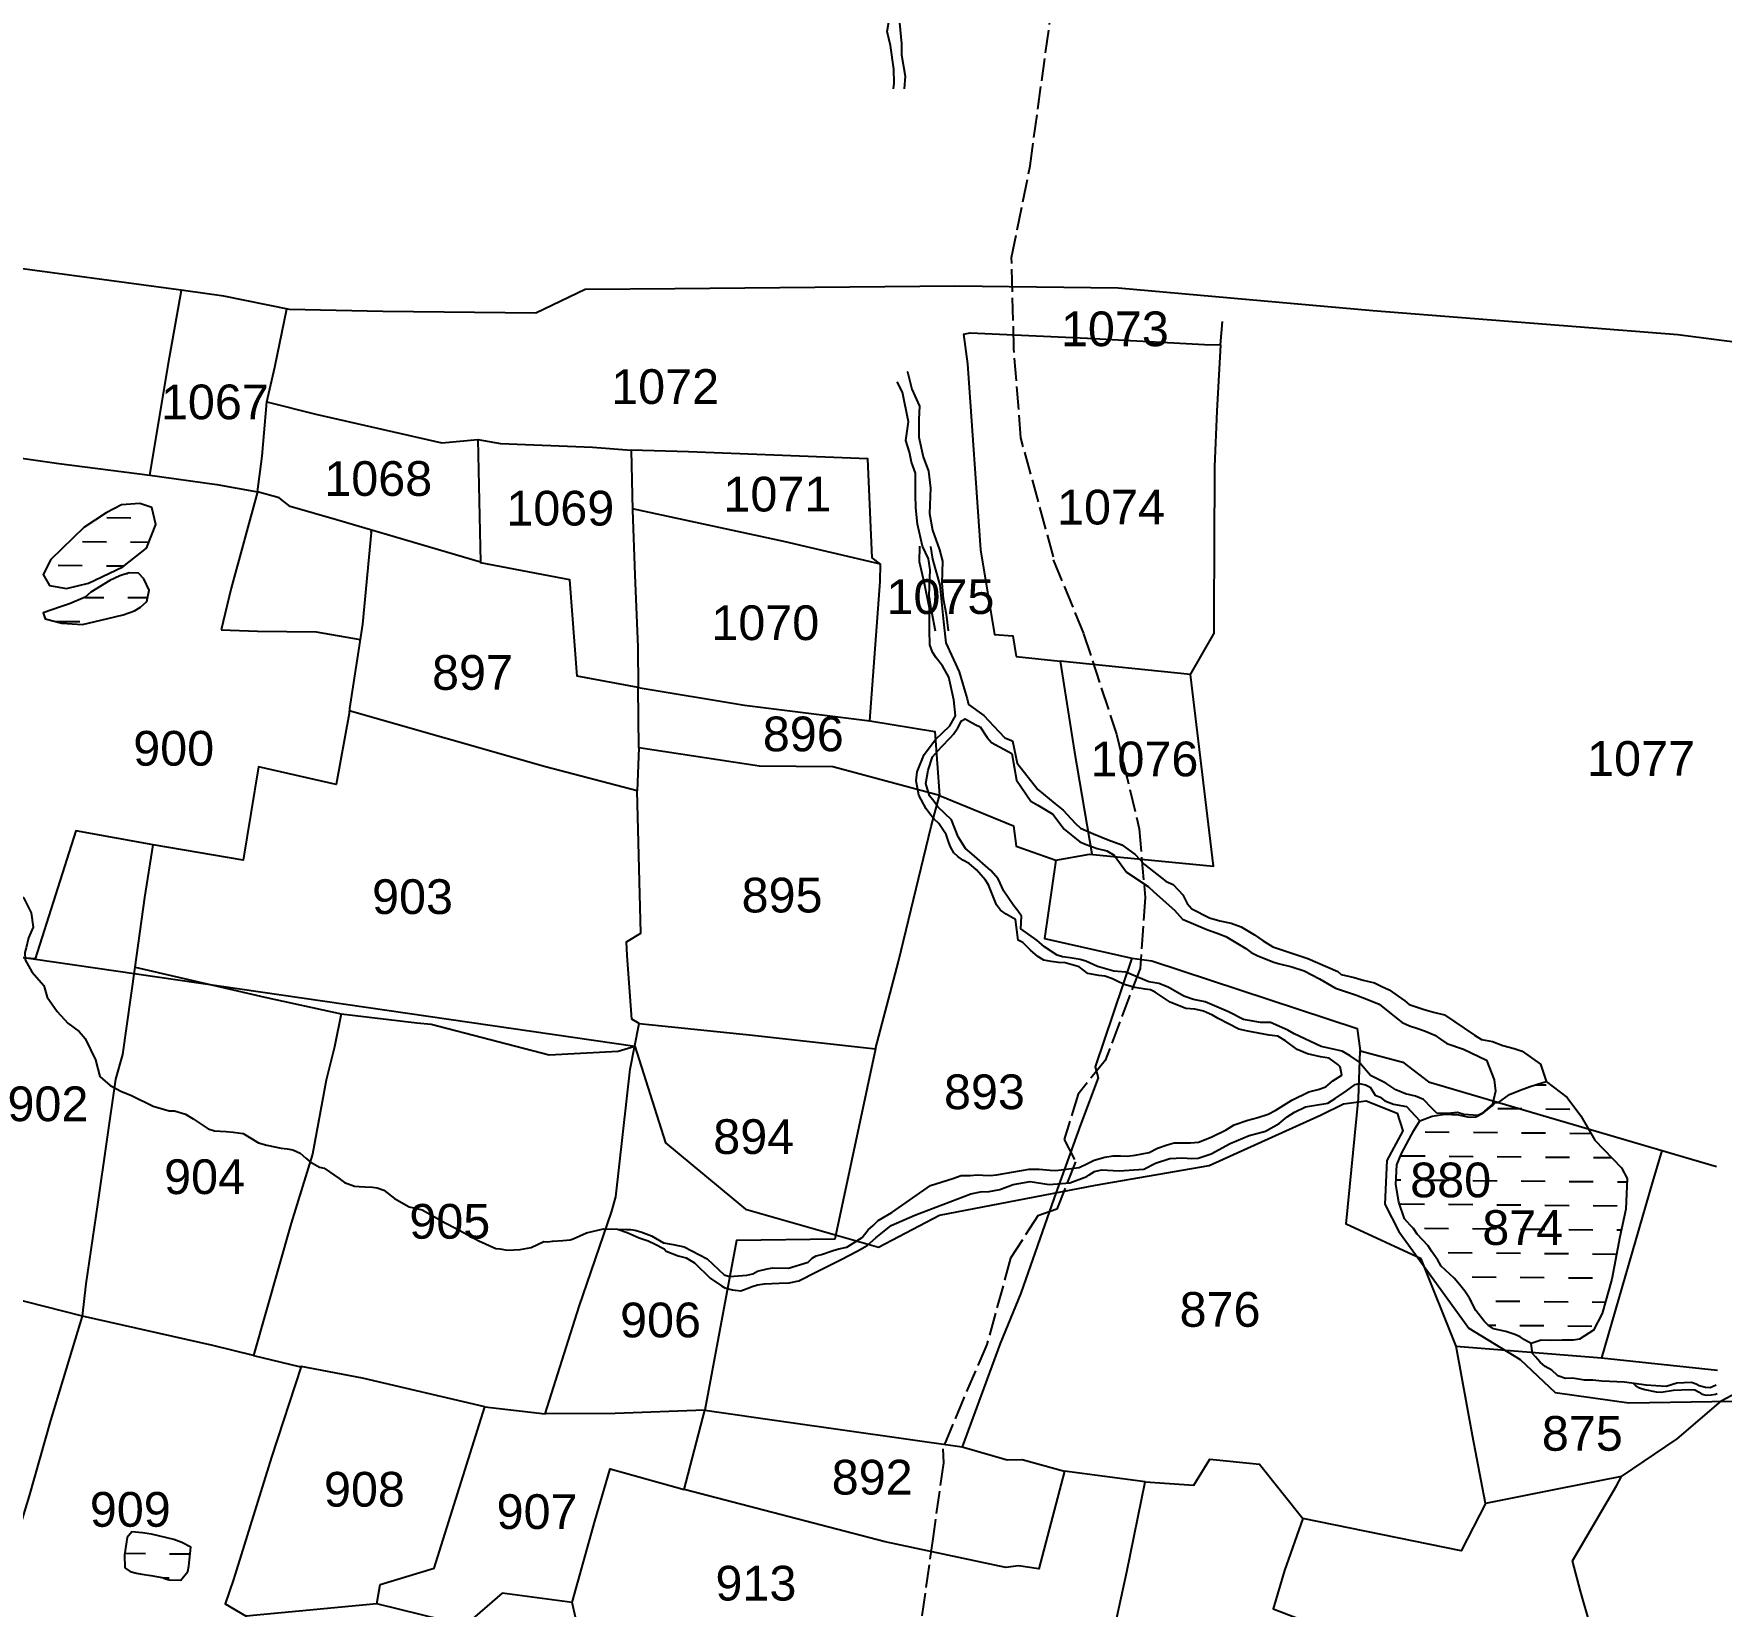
# Model space of a CAD drawing. Header units: inches. Extents: x 345243 to 353865, y 1570500 to 1582700.
# Drawn here: x 349357 to 350245, y 1574616 to 1575443 of the extents above; entities that cross this region are included whole.
import ezdxf

# ---------------------------------------------------------------- set-up
doc = ezdxf.new("R2010")
doc.units = ezdxf.units.IN
doc.header["$MEASUREMENT"] = 0
doc.linetypes.add('ACAD_ISO02W100', pattern=[15, 12, -3])
for name, color, linetype in [('CARTTRACK', 30, 'ACAD_ISO02W100'), ('PLATS', 6, 'Continuous'), ('PLOTNO', 7, 'Continuous'), ('STREAM', 4, 'Continuous'), ('Tank', 17, 'Continuous'), ('VILLAGE BOUNDRY', 7, 'Continuous')]:
    doc.layers.add(name, color=color, linetype=linetype)
doc.styles.get("Standard").update_dxf_attribs({"font": 'arial.ttf'})
pattern_1 = [(359.4707, (346273.657, 1570492.168), (12.784883, 12.550823), [12.668394, -12.668394])]

msp = doc.modelspace()

# ---------------------------------------------------------------- hatches: boundary and pattern name
at = {"layer": 'Tank', "extrusion": (-5.60022e-05, 4.64757e-06, 1)}
h = msp.add_hatch(dxfattribs=at)
h.set_pattern_fill('DASH', color=256, scale=101.347152, angle=-0.5293, style=0)
h.set_pattern_definition(pattern_1)
h.paths.add_polyline_path([(349383.59, 1575183.63), (349366.14, 1575166.77), (349362.14, 1575158.96), (349365.49, 1575153.17), (349374.38, 1575151.52), (349385.94, 1575154.29), (349404.1, 1575163.02), (349416.5, 1575172.85), (349421.34, 1575185.17), (349419.33, 1575194.09), (349413.06, 1575196.24), (349403.36, 1575195.55), (349395.2, 1575191.43)])
h = msp.add_hatch(dxfattribs=at)
h.set_pattern_fill('DASH', color=256, scale=101.303923, angle=0.01644, style=0)
h.set_pattern_definition([(0.01644, (346557.299, 1575943.761), (12.659357, 12.666623), [12.66299, -12.66299])])
h.paths.add_polyline_path([(349371.17, 1575141.86), (349362.13, 1575138.83), (349363.11, 1575135.68), (349371.97, 1575133.23), (349382.9, 1575132.6), (349396.11, 1575135.69), (349404.28, 1575137.75), (349410.27, 1575139.72), (349413.3, 1575141.72), (349416.62, 1575144.69), (349417.82, 1575150.75), (349415.01, 1575156.63), (349412.21, 1575159.55), (349407.46, 1575159.77), (349402.55, 1575158.23), (349397.23, 1575155.77), (349387.25, 1575149.54), (349384.22, 1575146.92), (349375.98, 1575143.43)])
h = msp.add_hatch(dxfattribs=at)
h.set_pattern_fill('DASH', color=256, scale=101.347152, angle=-0.5293, style=0)
h.set_pattern_definition(pattern_1)
h.paths.add_polyline_path([(350145.13, 1574754.34), (350141.72, 1574756.31), (350139.45, 1574757.95), (350136.56, 1574759.05), (350131.75, 1574760.66), (350125.35, 1574762.11), (350122.47, 1574763.99), (350120.42, 1574766.04), (350116.04, 1574771.71), (350112.74, 1574778.22), (350110.24, 1574781.84), (350107.46, 1574785.47), (350104.59, 1574788.76), (350097.8, 1574795.1), (350096.09, 1574798.22), (350092.74, 1574802.93), (350090.98, 1574805.84), (350085.23, 1574811.93), (350083.19, 1574814.8), (350081.47, 1574816.68), (350078.52, 1574819.9), (350075.47, 1574828.73), (350073.86, 1574838.01), (350074.46, 1574848.34), (350077, 1574854.4), (350083.49, 1574866.49), (350086.54, 1574871.49), (350093.14, 1574874), (350099.69, 1574875.04), (350101.47, 1574875.03), (350103.4, 1574874.85), (350106.11, 1574874.8), (350111.73, 1574873.69), (350113.48, 1574873.49), (350115.97, 1574873.69), (350117.17, 1574874.07), (350120.31, 1574875.83), (350124.6, 1574879.49), (350126, 1574881.21), (350128, 1574881.17), (350133.83, 1574885.42), (350139.3, 1574887.68), (350144.6, 1574889.53), (350147.99, 1574890.57), (350153.04, 1574892.22), (350164.1, 1574883.74), (350171.35, 1574874.11), (350178.6, 1574861.37), (350192.74, 1574846.82), (350195.65, 1574841.24), (350194.98, 1574825.11), (350191.9, 1574810.52), (350187.58, 1574788.2), (350182.45, 1574770.09), (350177.92, 1574761.32), (350170.65, 1574756.63), (350167.37, 1574756.08), (350161.47, 1574756.06), (350155.27, 1574755.98), (350150.4, 1574756.09)])
h = msp.add_hatch(dxfattribs=at)
h.set_pattern_fill('DASH', color=256, scale=101.347152, angle=-0.5293, style=0)
h.set_pattern_definition(pattern_1)
h.paths.add_polyline_path([(349405.17, 1574636.34), (349407.96, 1574634.49), (349411.17, 1574633.48), (349413.98, 1574633.03), (349418.76, 1574632.31), (349424.78, 1574631.27), (349426.55, 1574630.58), (349428.41, 1574630.09), (349434.55, 1574629.88), (349438.25, 1574634.49), (349438.74, 1574637.29), (349439.82, 1574647.31), (349435.16, 1574649.75), (349430.81, 1574651.29), (349419.06, 1574654.07), (349414.39, 1574654.74), (349408.77, 1574655.26), (349406.25, 1574652.32), (349404.86, 1574643.13)])

# ---------------------------------------------------------------- linework, layer by layer
at = {"layer": 'CARTTRACK', "extrusion": (-5.60022e-05, 4.64757e-06, 1), "elevation": -12.1}
for points in [[(349893.73, 1575168.28), (349893.73, 1575168.28), (349876.64, 1575230.83), (349872.97, 1575277.54), (349871.73, 1575325.61), (349881.48, 1575373.95), (349893.67, 1575462.72), (349912.36, 1575575.91), (349929.02, 1575689.89), (349942.01, 1575755.29), (349959.08, 1575859.54), (349973.31, 1575967.1), (349979.81, 1575985.38), (350056.24, 1576032.17), (350072.49, 1576047.61), (350072.1, 1576076.96), (350090.38, 1576115.15), (350101.76, 1576123.68), (350116.7, 1576126.78), (350137.3, 1576132.39), (350151.7, 1576158.57), (350150.75, 1576195.9), (350166.14, 1576232.29), (350188.34, 1576272.32), (350217.76, 1576317.79), (350229.55, 1576341.98), (350246.36, 1576367.05), (350266.59, 1576391.92), (350296.59, 1576421.91), (350309.61, 1576447.02), (350322.01, 1576479.41), (350349.66, 1576510.17), (350378.66, 1576521.18), (350383.85, 1576547.56), (350380.73, 1576564.12), (350392.81, 1576597.6), (350425.04, 1576615.22), (350431.63, 1576647.56), (350431.87, 1576671.22), (350421.54, 1576681.78), (350419.69, 1576692.48), (350426.75, 1576703.07), (350439.3, 1576711.37), (350442.3, 1576721.79), (350440.7, 1576733.44), (350430.97, 1576746.24), (350429.55, 1576759.13), (350432.91, 1576767.43), (350457.29, 1576784.56), (350464.39, 1576799.79), (350469.16, 1576807.38), (350478.36, 1576838.2), (350481.01, 1576845.44), (350500.8, 1576884.33), (350509.14, 1576903.67), (350524.68, 1576940.75), (350526.83, 1576944.59), (350532.88, 1576963.54)], [(349893.7, 1575166.71), (349909.64, 1575127.77), (349926.86, 1575075), (349938.91, 1575025.14), (349941.98, 1574988.92), (349939.33, 1574951.7), (349920.95, 1574903.24), (349906.8, 1574885.61), (349899.41, 1574861.78), (349905.43, 1574849.98), (349895.61, 1574825.04), (349885.48, 1574821.6), (349871.25, 1574799.21), (349858.71, 1574753.85), (349846.63, 1574725.78), (349835.48, 1574699.02), (349835.84, 1574691.62), (349830.39, 1574652.78), (349819.37, 1574574.94), (349811.06, 1574541.8), (349798.31, 1574505.41), (349788.28, 1574504.79), (349785.31, 1574493.6), (349778.08, 1574461.22), (349770.85, 1574455.08), (349743.44, 1574462.87), (349679.57, 1574476.85), (349647.2, 1574486.73)]]:
    msp.add_lwpolyline(points, dxfattribs=at)
at = {"layer": 'PLATS', "color": 0, "extrusion": (-5.60022e-05, 4.64757e-06, 1)}
for points, elevation in [([(350023.78, 1575983.58), (350063.13, 1575978.52), (350150.96, 1575969.69), (350257.61, 1575957.23), (350263.15, 1575957.37), (350279.77, 1575964.29), (350341.74, 1575956.92), (350348.8, 1575957.5), (350393.07, 1575952.38), (350512.03, 1575925.02), (350616.42, 1575896.84), (350701.94, 1575855.47), (350759.17, 1575829.32), (350871.23, 1575784.43), (350895.38, 1575774.5), (350914.91, 1575761.03), (350927.29, 1575754.39), (350977.25, 1575717.9), (351019.19, 1575689.24), (351023.94, 1575674.39), (351021.28, 1575662.94), (351043.57, 1575598.64), (351065.88, 1575526.25), (351077.51, 1575486.45), (351093.22, 1575431.6), (351116.67, 1575348.31), (351123.57, 1575321.03), (351146.58, 1575217.35), (351128.75, 1575165.07), (351049.35, 1575175.1), (350931.28, 1575188.27), (350920.53, 1575200.47), (350903.61, 1575202.07), (350878.16, 1575200.71), (350732.9, 1575220.69), (350606.89, 1575238.06), (350384.83, 1575272.73), (350273.72, 1575285.04), (350252.09, 1575281.21), (350222.35, 1575285.03), (350061.76, 1575297.59), (349986.94, 1575304.25), (349927.86, 1575309.56), (349841.82, 1575310.51), (349694.45, 1575309.14), (349647.36, 1575308.8), (349621.43, 1575296.42), (349540.87, 1575297.34), (349491.74, 1575298.32), (349491.74, 1575298.32), (349457.23, 1575305.4), (349435.93, 1575308.4), (349336.77, 1575321.7), (349235.53, 1575314.19), (349217.02, 1575312.78), (349210.14, 1575256.66), (349210.25, 1575246.76), (349220.4, 1575194.8), (349227.64, 1575161.32), (349230.91, 1575148.22)], -6.51), ([(349206.12, 1575243.19), (349221.95, 1575240.88), (349282.21, 1575230.9), (349325.78, 1575223.58), (349370.42, 1575217.25), (349418.17, 1575211.12), (349428.55, 1575272.99), (349434.84, 1575308.55)], -12.1), ([(349474.93, 1575202.46), (349477.28, 1575221.18), (349479.9, 1575249.66), (349484, 1575268.04), (349490.32, 1575298.61)], -12.1), ([(349981.64, 1575279.78), (349982.72, 1575291.97)], -12.1), ([(349846.35, 1575285.34), (349849.92, 1575286.12), (349911.63, 1575283.29), (349973.33, 1575279.84), (349981.64, 1575279.78), (349979.7, 1575244.82), (349978.44, 1575215.7), (349978.4, 1575172.35), (349978.17, 1575140.91), (349978.25, 1575127.75)], -12.1), ([(349846.35, 1575285.34), (349848.55, 1575269.7), (349848.55, 1575269.7), (349855.32, 1575171.91)], -12.1), ([(349479.9, 1575249.66), (349505.64, 1575243.29), (349571.96, 1575228.14), (349590.83, 1575229.87), (349592.22, 1575165.41), (349565.36, 1575173.31), (349516.54, 1575187.69), (349492.09, 1575194.7), (349486.38, 1575199.21), (349474.9, 1575202.34)], -12.1), ([(349590.83, 1575229.87), (349602.71, 1575227.79), (349651.24, 1575225.98), (349671.51, 1575224.4), (349672.26, 1575192.67), (349673.45, 1575158.69), (349675.14, 1575120.74), (349675.18, 1575099.49)], -12.1), ([(349802.7, 1575164.35), (349798.32, 1575167.75), (349796.03, 1575219.7), (349701.75, 1575223.44), (349671.51, 1575224.4)], -12.1), ([(349418.17, 1575211.12), (349453.52, 1575206.2), (349474.93, 1575202.46), (349461.05, 1575151.69), (349455.85, 1575129.72)], -12.1), ([(349675.18, 1575099.49), (349731.22, 1575090.18), (349797.07, 1575081.87), (349802.62, 1575155.18), (349802.7, 1575164.35), (349751.86, 1575176.32), (349672.24, 1575193.44)], -12.1), ([(349534.67, 1575180.97), (349534.92, 1575182.28), (349534.67, 1575180.97), (349530.13, 1575132.82), (349523.29, 1575088.43), (349523.13, 1575085.84), (349516.3, 1575048.46), (349475.36, 1575057.75), (349467.4, 1575008.58), (349419.96, 1575016.75)], -12.1), ([(349855.32, 1575171.91), (349862.71, 1575127.31), (349872.38, 1575126.57), (349874.21, 1575115.76)], -12.1), ([(349675.51, 1575067.71), (349675.18, 1575099.49), (349643.06, 1575105.36), (349639.28, 1575156.05), (349592.22, 1575165.1), (349592.22, 1575165.1)], -12.1), ([(349455.85, 1575129.72), (349474.96, 1575129.12), (349505.78, 1575128.75), (349528.88, 1575124.69)], -12.1), ([(349965.84, 1575106.34), (349978.25, 1575127.75)], -12.1), ([(349874.21, 1575115.76), (349897.3, 1575113.37)], -12.1), ([(349894.96, 1575008.72), (349912.76, 1575011.72), (349978.07, 1575005.41), (349965.84, 1575106.34), (349897.3, 1575113.37), (349904.83, 1575065.51), (349913.88, 1575011.91)], -12.1), ([(349594.47, 1574721.11), (349626.37, 1574717.34), (349644.27, 1574773.82), (349661.18, 1574823.51), (349663.43, 1574831.47), (349671.09, 1574898.69), (349675.73, 1574922.75), (349671.96, 1574925.02), (349669.51, 1574958.42), (349669.16, 1574965.73), (349676.65, 1574970.22), (349674.62, 1575045.16), (349626.41, 1575057.68), (349523.21, 1575087.13)], -12.1), ([(349797.07, 1575081.87), (349831.37, 1575076.24), (349833.77, 1575042.67)], -12.1), ([(349800.12, 1574909.32), (349812.22, 1574955.31), (349829.43, 1575026.38), (349833.77, 1575042.67), (349777.72, 1575057.69), (349739.08, 1575058.17), (349675.51, 1575067.71), (349674.62, 1575045.16)], -12.1), ([(349833.77, 1575042.67), (349872.69, 1575026.75), (349874.07, 1575015.92), (349894.96, 1575008.72), (349889.09, 1574967.5), (349935.02, 1574957.13), (349915.65, 1574899.96), (349917.27, 1574894.21), (349908.08, 1574869.46), (349894.08, 1574830.93), (349876.68, 1574780.94), (349865.67, 1574754.45), (349845.73, 1574699.97)], -12.1), ([(349382.85, 1574768.67), (349384.78, 1574785.83), (349390.91, 1574827.58), (349400.29, 1574893.43), (349404.07, 1574906.41), (349410.45, 1574952.3), (349415.54, 1574988.96), (349419.96, 1575016.75), (349379.27, 1575024.13), (349357.85, 1574956.8), (349333, 1574958.71), (349313.46, 1574950.68)], -12.1), ([(349935.02, 1574957.13), (349945.62, 1574955.6), (350053.53, 1574920.05), (350055.16, 1574908.41)], -12.1), ([(349410.45, 1574952.3), (349478.69, 1574936.58), (349518.88, 1574927.76), (349515.35, 1574910.5), (349511.03, 1574892.91), (349503.9, 1574853.92), (349492.55, 1574817.7), (349472.86, 1574748.12), (349451.47, 1574753.33), (349382.85, 1574768.67)], -12.1), ([(349518.88, 1574927.76), (349558.76, 1574923.08), (349566.23, 1574922.3), (349628.36, 1574906.3), (349664.76, 1574908.15), (349673.41, 1574910.72)], -12.1), ([(349675.73, 1574922.75), (349735.31, 1574916.64), (349800.12, 1574909.32), (349778.72, 1574809.28), (349726.98, 1574808.62), (349719.88, 1574770.95), (349710.34, 1574719.33), (349663.15, 1574717.62), (349626.37, 1574717.34)], -12.1), ([(350105.72, 1574752.97), (350087.22, 1574798.97), (350047.84, 1574817.13), (350054.28, 1574883.32), (350055.16, 1574908.41), (350077.63, 1574902.29), (350091.11, 1574892.07), (350151.24, 1574874.36), (350242.6, 1574847.46)], -12.1), ([(350213.94, 1574855.9), (350208.96, 1574839.45), (350182.14, 1574746.76)], -12.1), ([(350121.13, 1574670.25), (350114.34, 1574705.9), (350105.72, 1574752.97), (350182.14, 1574746.76), (350243.19, 1574740.42)], -12.1), ([(349537.75, 1574617.49), (349539.4, 1574627.6), (349567.89, 1574636.11), (349594.47, 1574721.11), (349530.13, 1574736.06), (349497.95, 1574742.28)], -12.1), ([(349640.47, 1574618.05), (349652.41, 1574660.96), (349660.48, 1574688.43), (349699.39, 1574677.49), (349710.34, 1574719.33)], -12.1), ([(349710.34, 1574719.33), (349753.2, 1574713.11), (349845.73, 1574699.97), (349869.49, 1574693.19), (349877.31, 1574693.36), (349899.57, 1574687.28), (349886.04, 1574635.81), (349875.46, 1574637.47), (349868.7, 1574636.53), (349805.26, 1574649.98), (349699.39, 1574677.49)], -12.1), ([(349942.11, 1574681.55), (349967.67, 1574679.82), (349976.08, 1574693.47), (350002.28, 1574690.94), (350024.93, 1574662.4)], -12.1)]:
    msp.add_lwpolyline(points, dxfattribs=dict(at, elevation=elevation))
at = {"layer": 'PLATS', "color": 0, "extrusion": (-2.01796e-05, -5.6368e-05, 1), "elevation": -95.54}
msp.add_lwpolyline([(350922.94, 1573968.39), (350790.27, 1573899.07), (350695.92, 1573838.12), (350657.76, 1573791.42), (350636.7, 1573762), (350635.9, 1573732.7), (350563.11, 1573732.01), (350522.35, 1573739.84), (350516.4, 1573740.93), (350491.23, 1573834.31), (350427.26, 1573824.24), (350386.73, 1573814.05), (350380.73, 1573817.85), (350376.12, 1573829.07), (350371.52, 1573840.3), (350359.61, 1573853.51), (350316.21, 1573854.52), (350261.91, 1573858.99), (350233.92, 1573871.39), (350200.83, 1573882.96), (350183.19, 1573899.19), (350176.52, 1573905.32), (350126, 1573898.38), (350121.61, 1573899.1), (350129.23, 1573945.67), (350116.6, 1573947.84), (350104.69, 1573945.76), (350089.48, 1573943.09), (349954.66, 1573973.05), (349930.07, 1573982.48), (349900.71, 1573994.46), (349873.33, 1574007.94), (349870.07, 1574031.73), (349862.97, 1574060.49), (349833.43, 1574143.75), (349818.39, 1574177.93), (349813.49, 1574202.59), (349783.05, 1574223.31), (349766.13, 1574228.87), (349722.59, 1574228.57), (349604.81, 1574233.92), (349506.24, 1574238.83), (349387.23, 1574250.89), (349370.15, 1574256.05), (349338.72, 1574245.76), (349317.68, 1574242.25), (349258.2, 1574220.46), (349246.04, 1574199.65), (349223.3, 1574158.48), (349183.43, 1574170.92), (349143.99, 1574208.16), (349153.12, 1574241.48), (349100.41, 1574255.93), (349095.84, 1574281.41), (348988.25, 1574291.99), (348935.62, 1574285.66), (348920.49, 1574271.47), (348861.48, 1574241.96), (348837.82, 1574236.28), (348886.82, 1574277.26), (348926.89, 1574300.22), (348959.11, 1574312.4), (348984.78, 1574330.06), (349043.74, 1574386.48), (349065.9, 1574405.35), (349078.51, 1574441.58), (349092, 1574475.92), (349132.62, 1574508.37), (349167.22, 1574537.98), (349168.12, 1574563.7), (349186.28, 1574629.41), (349215.07, 1574761.76), (349247.56, 1574908.43), (349252.4, 1574967.23), (349345.98, 1574958.39), (349673.41, 1574910.72), (349689.68, 1574859.98), (349731.74, 1574825.08), (349801.74, 1574805.08), (349833.75, 1574821.87), (349915.81, 1574837.71), (349975.72, 1574848.02), (350034.27, 1574874.47), (350046.38, 1574880.51), (350058.41, 1574882.08), (350074.6, 1574875.48), (350077.68, 1574866.31), (350069.2, 1574850.7), (350068.22, 1574827.71), (350075.55, 1574813.22), (350112.43, 1574762.45), (350139.42, 1574745.95), (350157.77, 1574728.68), (350196.54, 1574723.09), (350240.15, 1574723.94), (350268.54, 1574724.26), (350295.42, 1574715.03), (350330.98, 1574696.51), (350347.44, 1574690.33), (350380.04, 1574688.64), (350423.31, 1574686.46), (350464.59, 1574679.06), (350480.42, 1574682.9), (350493.32, 1574677.14), (350504.99, 1574665.05), (350523.26, 1574642.53), (350557.91, 1574609.99), (350624.95, 1574557.23), (350692.49, 1574509.57), (350753.47, 1574481.64), (350830.27, 1574441.8), (350838.59, 1574430.06), (350855.02, 1574389.43), (350878.61, 1574354.23), (350914.62, 1574325.75), (350969.93, 1574309.16), (350997.56, 1574295.14), (350987.93, 1574250.38), (350964.77, 1574154.44), (350948.65, 1574087.09), (350938.47, 1574018.05), (350930.44, 1573988.02), (350918.05, 1573963.21)], dxfattribs=at)
at = {"layer": 'PLOTNO', "color": 0, "extrusion": (-5.60022e-05, 4.64757e-06, 1), "elevation": -12.1}
for points in [[(349302.78, 1574505.58), (349308, 1574523.43), (349332.52, 1574600.88), (349354.9, 1574674.28), (349366.11, 1574713.96), (349379.16, 1574756.59), (349382.85, 1574768.67), (349314.44, 1574786.07)], [(349472.86, 1574748.12), (349496.78, 1574742.29), (349497.95, 1574742.28), (349482.25, 1574694.67), (349462.22, 1574630.28), (349457.97, 1574617.4), (349468.86, 1574610.96), (349460.34, 1574549.56), (349459.38, 1574533.12)], [(350192.74, 1574541.79), (350181.95, 1574586.24), (350171.1, 1574624.05), (350166.94, 1574639.99), (350190.02, 1574679.43), (350192.76, 1574684.35), (350222.05, 1574704.17), (350245.09, 1574724.12)], [(350369.81, 1574519.99), (350391.95, 1574530.73), (350398.17, 1574570.71), (350408.04, 1574632.84), (350408.56, 1574639.59), (350400.17, 1574663.8), (350391.45, 1574688.94), (350349.19, 1574683.48), (350293.6, 1574709.76), (350253.4, 1574728.47), (350245.09, 1574724.12)], [(349909.19, 1574527.34), (349919.69, 1574576.33), (349932.46, 1574634.33), (349942.11, 1574681.55), (349899.57, 1574687.28)], [(350192.76, 1574684.35), (350159.76, 1574677.91), (350121.13, 1574670.25), (350108.25, 1574645.35), (350024.93, 1574662.4), (350015.35, 1574634.91), (350009.34, 1574614.84), (350087.33, 1574584.92), (350080.47, 1574559.91), (350103.94, 1574554.91), (350095.69, 1574506.06), (350092.86, 1574485.23), (350090.92, 1574449.06)], [(349556.97, 1574531.48), (349564.14, 1574556.02), (349622.85, 1574551.77), (349635.43, 1574591.31), (349642.49, 1574609.65), (349640.47, 1574618.05), (349603.75, 1574623.08), (349584.02, 1574606.1), (349537.75, 1574617.49), (349468.86, 1574610.96)]]:
    msp.add_lwpolyline(points, dxfattribs=at)
at = {"layer": 'STREAM', "extrusion": (-5.60022e-05, 4.64757e-06, 1), "elevation": -12.1}
for points in [[(349809.51, 1575414.35), (349809.86, 1575417.42), (349809.72, 1575424.77), (349808, 1575437.28), (349806.21, 1575444.63), (349808.21, 1575455.59), (349811.99, 1575468.43), (349812.35, 1575478.11), (349812.41, 1575491.38), (349811.05, 1575505.12), (349813.48, 1575520.15), (349815.05, 1575532.42), (349813.97, 1575539.84), (349812.36, 1575551.02), (349812.68, 1575563.67), (349815.18, 1575574.59), (349815.03, 1575580.29), (349814.72, 1575592.49), (349812.38, 1575603.18), (349813.23, 1575614.77), (349814.87, 1575626.83), (349815.37, 1575637.52), (349815.66, 1575641.73), (349814.51, 1575649.07), (349815.22, 1575655.14), (349817.87, 1575664.39), (349817.79, 1575668.46), (349818.29, 1575680.09), (349817.41, 1575688.57), (349820.23, 1575695.12), (349821.59, 1575699.98), (349823.51, 1575712.29), (349825.99, 1575721.67), (349831.2, 1575728.96), (349834.48, 1575733.41), (349834.43, 1575737.75), (349838.15, 1575751.84), (349844.11, 1575761.83), (349845.95, 1575767.23), (349847.62, 1575775.18), (349850.12, 1575782.22), (349852.52, 1575784.95), (349859.92, 1575796.69), (349863.04, 1575801.29), (349865.16, 1575807.63), (349868.49, 1575817.7), (349874.18, 1575825.07), (349878.07, 1575830.47), (349881.24, 1575835.41), (349882.14, 1575839.85), (349884.09, 1575845.02), (349887.37, 1575848.63), (349891.76, 1575854.81), (349900.24, 1575864.87), (349901.85, 1575867.65), (349903.24, 1575871.38), (349905.58, 1575878.33), (349910.04, 1575886.48), (349912.04, 1575889.87), (349915.43, 1575899.16), (349920, 1575907.71), (349924.06, 1575911.6), (349926.29, 1575915.39), (349930.13, 1575921.95), (349932.93, 1575929.55), (349936.77, 1575934.22), (349941.77, 1575939.28), (349946.41, 1575945.88), (349948.24, 1575951.56), (349952.25, 1575957.56), (349957.42, 1575962.01), (349962.45, 1575967.34), (349964.51, 1575970.23), (349967.79, 1575978.02), (349973.81, 1575989.37), (349979.43, 1575995.6), (349982.15, 1575998.54), (349984.71, 1576002.66), (349987.44, 1576008.33), (349992.9, 1576014.42), (349996.3, 1576017.31), (349998.97, 1576020.31), (350001.86, 1576022.59), (350005.09, 1576025.32), (350009.56, 1576032.19), (350011.39, 1576035.19), (350014.4, 1576037.25), (350023.02, 1576042.04), (350030.65, 1576046.27), (350035.06, 1576049.58), (350041.85, 1576054.75), (350046.69, 1576059.93), (350050.5, 1576064.52), (350054.78, 1576076.87), (350057.27, 1576084.05), (350061.86, 1576091.37), (350067.14, 1576098.6), (350071.47, 1576104.52), (350075.5, 1576106.36), (350079.23, 1576108.53), (350081.68, 1576111.42), (350084.46, 1576113.65), (350092.87, 1576120.38), (350103.39, 1576127.42), (350119.5, 1576131.72), (350123.29, 1576133.06), (350129.41, 1576134.95), (350133.47, 1576138.12), (350141.11, 1576146.38), (350142.39, 1576148.72), (350143.61, 1576152.78), (350144.94, 1576160.55), (350143.32, 1576166.15), (350140.03, 1576174.13), (350133.86, 1576180.1), (350132.81, 1576182.83), (350130.43, 1576186.46), (350125.03, 1576192.62), (350115.21, 1576201.83), (350113.04, 1576203.79), (350110.94, 1576206.94), (350106.03, 1576210.64), (350098.12, 1576219.32), (350091.22, 1576224.48), (350085.83, 1576228.96), (350081, 1576232.81), (350078.2, 1576234.97), (350073.57, 1576243.44), (350070.14, 1576247.57), (350065.24, 1576252.04), (350057.92, 1576257.76), (350055.68, 1576261.74), (350052.74, 1576266.22), (350049.58, 1576270.07), (350046.85, 1576273.5), (350039.27, 1576279.77), (350035.7, 1576283.75), (350031.21, 1576292.15), (350026.17, 1576296.35), (350025.32, 1576298.31), (350022.02, 1576301.85), (350015.63, 1576310.24)], [(349813.82, 1575619.09), (349818.58, 1575596.76), (349820.28, 1575589.87), (349820.63, 1575577.16), (349818.73, 1575569.11), (349817.23, 1575558.85), (349818.05, 1575548.55), (349820.03, 1575537.61), (349820.65, 1575524.44), (349818.27, 1575515.34), (349816.64, 1575501.36), (349817.12, 1575490.48), (349818.76, 1575482.07), (349819.17, 1575477.52), (349817.94, 1575468.68), (349816.99, 1575464.33), (349815.02, 1575459.1), (349812.71, 1575449.2), (349813.73, 1575437.99), (349813.8, 1575432.35), (349815.78, 1575421.02), (349815.17, 1575414.46)], [(349817.04, 1575265.48), (349817.04, 1575265.48), (349819.32, 1575256.42), (349823.25, 1575247.48), (349822.99, 1575240.71), (349822.94, 1575231.24), (349825.17, 1575220.75), (349828.04, 1575213.2), (349829.05, 1575204.3), (349828.52, 1575191.09), (349830.17, 1575182.22), (349833.83, 1575171.84), (349835.32, 1575165.93), (349835, 1575154.33), (349835.71, 1575146.3), (349837.23, 1575138.08), (349838.31, 1575129.35)], [(349829.58, 1575139.39), (349829.22, 1575142.32), (349828.43, 1575147.95), (349828.93, 1575161.29), (349827.93, 1575167.2), (349824.93, 1575173.77), (349822.29, 1575185.47), (349821.43, 1575193.92), (349821.21, 1575200.84), (349821.14, 1575212.19), (349819.05, 1575218.09), (349817.98, 1575223.23), (349816.12, 1575229.43), (349817.55, 1575239.21), (349814.26, 1575254.81), (349811.55, 1575260.3)], [(349664.34, 1574814.52), (349669.03, 1574814.32), (349671.4, 1574814.39), (349673.44, 1574814.01), (349676.55, 1574813.05), (349682.28, 1574810.99), (349688.49, 1574807.36), (349693.59, 1574806.46), (349699.38, 1574805.22), (349711.58, 1574798.93), (349720.56, 1574790.48), (349723.3, 1574789.65), (349732.34, 1574790.27), (349735.57, 1574791.1), (349738, 1574792.36), (349743.12, 1574793.66), (349746.03, 1574794.11), (349754.36, 1574794.09), (349764.65, 1574797.23), (349766.82, 1574799.3), (349768.82, 1574800.47), (349771.79, 1574801.25), (349777.83, 1574803.23), (349780.85, 1574804.17), (349785, 1574805.05), (349793.14, 1574810.16), (349796.18, 1574814.22), (349798.84, 1574816.45), (349801.61, 1574819.16), (349808.74, 1574823.23), (349829.06, 1574837.53), (349840.89, 1574841.21), (349845.26, 1574842.67), (349849.99, 1574842.84), (349853.54, 1574843.02), (349856.61, 1574842.89), (349860.53, 1574842.69), (349863.87, 1574843.04), (349876.98, 1574845.39), (349880.92, 1574846.16), (349886.19, 1574846.17), (349891.99, 1574845.58), (349895.05, 1574845.44), (349907.26, 1574847), (349911.63, 1574849), (349915.14, 1574850.9), (349920.75, 1574852.4), (349925.17, 1574853.12), (349929.09, 1574853.13), (349932.64, 1574852.99), (349936.84, 1574853.54), (349944.15, 1574854.84), (349948.52, 1574857.05), (349953.54, 1574858.94), (349957.37, 1574859.87), (349960.97, 1574859.95), (349965.97, 1574860.01), (349970.11, 1574860.29), (349972.33, 1574861.13), (349977.18, 1574863.02), (349984.69, 1574866.75), (349988.91, 1574869.34), (349996.14, 1574871.85), (350001.31, 1574873.25), (350006.71, 1574874.98), (350010.81, 1574877.09), (350019.25, 1574882.38), (350028.08, 1574886.79), (350033.09, 1574887.92), (350037.03, 1574889.34), (350040.82, 1574892.53), (350045.47, 1574895.49), (350044.64, 1574899.86), (350043.36, 1574901.17), (350038.82, 1574904.44), (350034.3, 1574905.23), (350027.4, 1574906.72), (350022.05, 1574908.99), (350015.86, 1574913.68), (350011.82, 1574916.11), (350007.3, 1574916.57), (349996.05, 1574918.77), (349991.36, 1574919.77), (349980.39, 1574925.37), (349977.44, 1574927.11), (349972.72, 1574929.21), (349968.2, 1574930.26), (349963.39, 1574930.64), (349955.16, 1574933.94), (349947.27, 1574939.19), (349944.85, 1574940.47), (349942, 1574940.78), (349936.61, 1574941.59), (349930.97, 1574943.28), (349927.26, 1574944.91), (349924.76, 1574946.27), (349920.83, 1574947.56), (349917.73, 1574948.01), (349911.92, 1574949.03), (349907.25, 1574952.46), (349899.91, 1574954.64), (349896.43, 1574954.76), (349892.58, 1574955.34), (349888.73, 1574956.04), (349885.61, 1574957.96), (349881.66, 1574961.3), (349877.63, 1574965.4), (349875.27, 1574966.63), (349873.86, 1574977.5), (349868.87, 1574980.29), (349865.96, 1574982.39), (349863.81, 1574985.15), (349859.5, 1574995.6), (349858.08, 1574998.08), (349853.29, 1575003.57), (349849.44, 1575006.89), (349846.11, 1575008.65), (349843.52, 1575010.62), (349841.35, 1575012.55), (349840.39, 1575014.09), (349839.66, 1575015.73), (349838.65, 1575017.97), (349837.29, 1575022.22), (349833.39, 1575027.92), (349830.94, 1575030.18), (349829.24, 1575032.38), (349826.75, 1575035.61), (349822.96, 1575042.86), (349821.56, 1575050.44), (349821.98, 1575055.17), (349825.8, 1575064.26), (349831.76, 1575072.16), (349839.2, 1575079.38), (349842.21, 1575084.54), (349841.33, 1575092.95), (349838.64, 1575104.83), (349835.36, 1575110.8), (349832.01, 1575115.03), (349830.2, 1575118.14), (349828.76, 1575121.98), (349828.46, 1575129.64), (349828.57, 1575141.24), (349825.91, 1575154.2), (349823.23, 1575165.62), (349823.4, 1575173.77)], [(349829.11, 1575173.63), (349830.13, 1575166.97), (349833.91, 1575153.36), (349835.91, 1575134.1), (349837.18, 1575122.92), (349844.12, 1575107.77), (349846.76, 1575098.8), (349848.29, 1575093.47), (349849.07, 1575090.47), (349857.13, 1575084.67), (349865.04, 1575076.3), (349868.1, 1575073.03), (349872.21, 1575071.37), (349874.66, 1575059.61), (349885.57, 1575045.74), (349894.46, 1575038.47), (349898.83, 1575034.92), (349905.27, 1575028.17), (349908.06, 1575025.47), (349914.92, 1575022.53), (349922.61, 1575019.4), (349929.67, 1575016.66), (349936.77, 1575011.56), (349941.63, 1575006.29), (349953.16, 1574997.39), (349956.72, 1574995.82), (349961.84, 1574990.42), (349964.18, 1574985.89), (349966.65, 1574983.06), (349975.92, 1574978.38), (349981.39, 1574976.8), (349987.25, 1574975.47), (349992.59, 1574973.64), (349999.51, 1574969.43), (350004.2, 1574966.14), (350009.22, 1574963.03), (350027.56, 1574956.97), (350043.35, 1574950.04), (350045.12, 1574948.49), (350052.06, 1574946.84), (350056.77, 1574945.58), (350062.63, 1574944.06), (350066.63, 1574942.18), (350070.45, 1574940.48), (350078.67, 1574934.64), (350081.01, 1574932.64), (350085.09, 1574931.27), (350088.78, 1574930.08), (350093.8, 1574928.7), (350099.53, 1574927.24), (350115.42, 1574916.54), (350119.1, 1574914.27), (350124.83, 1574913.2), (350130.24, 1574911.11), (350136.29, 1574909.53), (350140.42, 1574908.08), (350150.06, 1574901.37), (350152.98, 1574892.43)], [(349829.58, 1575139.39), (349831.55, 1575129.31)], [(349243.89, 1575106.61), (349249.95, 1575107.22), (349254.24, 1575107.62), (349257.86, 1575107.66), (349262.22, 1575107.84), (349266.35, 1575107.66), (349271.22, 1575107.32), (349278.83, 1575107.69), (349282.68, 1575108.54), (349285.2, 1575109.47), (349288.6, 1575109.89), (349300.92, 1575109.62), (349304.76, 1575110.03), (349308.09, 1575110.44), (349314.59, 1575110.31), (349317.38, 1575108.59), (349316.85, 1575099.81), (349316.05, 1575092.03), (349317.19, 1575086.93), (349316.7, 1575082.51), (349314.77, 1575072.79), (349314.73, 1575068.08), (349316.62, 1575064.89), (349316.51, 1575060.62), (349314.54, 1575055.1), (349315.12, 1575046.68), (349316.69, 1575040.27), (349316.58, 1575035.63), (349316.45, 1575030.02), (349320.5, 1575020.98), (349327.46, 1575014.15), (349337.21, 1575005.95), (349343.42, 1574996.78), (349343.26, 1574995.9), (349345.02, 1574994.04), (349351.91, 1574988.59), (349355.75, 1574980.88), (349356.81, 1574973.37), (349355.68, 1574970.57), (349354.47, 1574967.71), (349353.24, 1574962.55), (349352.55, 1574959.98), (349352.59, 1574956.21), (349356.22, 1574949.83), (349362.52, 1574942.79), (349364.16, 1574936.65), (349369.56, 1574929), (349375.05, 1574922.93), (349381, 1574918.59), (349384.21, 1574914.8), (349389.65, 1574903.68), (349391.94, 1574894.83), (349397.42, 1574890.07), (349403.26, 1574886.97), (349408.2, 1574885.02), (349420, 1574879.22), (349428.41, 1574876.8), (349431.18, 1574876.83), (349437.03, 1574874.94), (349441.09, 1574872.49), (349448.99, 1574867.35), (349452.26, 1574866.34), (349455.26, 1574866.14), (349458.36, 1574865.94), (349462.1, 1574865.56), (349467.33, 1574864.82), (349475.51, 1574860), (349479.81, 1574858.64), (349487.45, 1574857.07), (349490.44, 1574856.82), (349493.43, 1574856.21), (349497.33, 1574854.45), (349500.36, 1574851.89), (349502.64, 1574850.03), (349507.57, 1574847.11), (349510.04, 1574846.57), (349517.91, 1574841.17), (349520.65, 1574839.08), (349525.87, 1574837.19), (349528.4, 1574837.05), (349531.34, 1574836.79), (349535.4, 1574836.68), (349537.95, 1574836.33), (349541.45, 1574834.98), (349546.94, 1574830.67), (349554.7, 1574826.31), (349561.54, 1574824.7), (349573.63, 1574817.86), (349579.44, 1574814.8), (349585.33, 1574811.65), (349588.78, 1574809.8), (349591.41, 1574808.41), (349600.35, 1574804.4), (349602.35, 1574804.11), (349606.53, 1574803.43), (349613.1, 1574803.83), (349615.11, 1574804.26), (349618.94, 1574804.87), (349625.62, 1574808.08), (349627.54, 1574807.79), (349630.09, 1574808.13), (349635.56, 1574808.63), (349639.39, 1574808.86), (349640.95, 1574809.49), (349647.99, 1574812.52), (349656.94, 1574814.71), (349664.34, 1574814.52), (349669.38, 1574812.75), (349675.68, 1574809.95), (349680.47, 1574808.37), (349683.84, 1574806.8), (349688.87, 1574804.14), (349689.88, 1574802.92), (349696.34, 1574800.46), (349700.49, 1574799.53), (349704.81, 1574796.87), (349713.05, 1574788.68), (349719.04, 1574784.71), (349720.89, 1574783.6), (349724.91, 1574782.67), (349729.18, 1574782.12), (349732.07, 1574783.05), (349735.15, 1574784.3), (349737.97, 1574785.23), (349741.75, 1574785.84), (349749.43, 1574786.15), (349754.64, 1574786.23), (349759.71, 1574787.34), (349769.02, 1574792.04), (349782, 1574798.63), (349790.41, 1574802.9), (349795.8, 1574806.01), (349800.32, 1574810), (349808.37, 1574816.38), (349820.76, 1574821.88), (349850.21, 1574833.09), (349855.45, 1574834.09), (349859.96, 1574834.28), (349865.52, 1574835.44), (349872.63, 1574838.03), (349881.49, 1574839.63), (349891.49, 1574837.94), (349902.36, 1574838.97), (349911.41, 1574842.18), (349912.54, 1574843.05), (349915.29, 1574844.88), (349919, 1574845.73), (349928.41, 1574845.16), (349941.35, 1574846.09), (349947.41, 1574849.25), (349955.08, 1574851.75), (349961.6, 1574852.09), (349966.66, 1574851.64), (349969.89, 1574851.93), (349976.74, 1574854.2), (349986.77, 1574859.66), (349996.69, 1574863.87), (350000.88, 1574864.8), (350005.4, 1574866.12), (350012.51, 1574870.16), (350016.81, 1574873.57), (350020.61, 1574876.11), (350026.43, 1574878.95), (350030.7, 1574879.56), (350038.12, 1574880.85), (350042.08, 1574883.23), (350047.99, 1574887.35), (350052.6, 1574890.57), (350054.68, 1574891.21), (350057.89, 1574890.38), (350060.37, 1574889.23), (350063.07, 1574884.94), (350065.64, 1574884.04), (350068.11, 1574882), (350072.68, 1574880.27), (350079.47, 1574879.12), (350086.54, 1574871.49)], [(350095.63, 1574875.39), (350092.94, 1574878.21), (350088.52, 1574882.8), (350084.25, 1574884.41), (350079.1, 1574885.68), (350073.96, 1574887.74), (350068.75, 1574891.28), (350060.65, 1574895.29), (350054.3, 1574902.73), (350049.87, 1574905.74), (350045.78, 1574908.14), (350034.7, 1574910.69), (350020.41, 1574917.2), (350017.02, 1574919.15), (350007.99, 1574923.3), (350002.74, 1574923.27), (349993.84, 1574924.83), (349985.92, 1574928.93), (349973.63, 1574934.2), (349967.52, 1574935.39), (349962.37, 1574937.1), (349954.05, 1574941.75), (349949.18, 1574943.8), (349943.94, 1574944.72), (349931.82, 1574949.64), (349925.62, 1574950.22), (349917.02, 1574952.68), (349910.75, 1574955.45), (349907.78, 1574956.35), (349902.54, 1574957.27), (349898.61, 1574957.83), (349895.65, 1574958.65), (349889.04, 1574962.99), (349885.05, 1574966.52), (349876.62, 1574972.46), (349876.97, 1574979.11), (349874.99, 1574982.06), (349872.85, 1574984.55), (349867.67, 1574992.31), (349864.64, 1574998.9), (349860.74, 1575003.18), (349850.76, 1575012.04), (349847.55, 1575014.85), (349843.59, 1575020.98), (349840.04, 1575029.81), (349832.97, 1575036.64), (349830.76, 1575039.59), (349828.47, 1575042.47), (349826.68, 1575048.89), (349827.82, 1575055.97), (349830.13, 1575062.95), (349834.82, 1575068.23), (349839.65, 1575073.12), (349841.13, 1575074.96), (349843.4, 1575078.18), (349845.37, 1575081.94), (349847.31, 1575082.92), (349850.92, 1575080.88), (349852.99, 1575079.78), (349855.15, 1575078.76), (349858.8, 1575073.1), (349861.17, 1575070.45), (349871.85, 1575064.8), (349874.38, 1575050.7), (349881.93, 1575039.66), (349885.61, 1575037.54), (349893.45, 1575032.76), (349899.32, 1575024.92), (349907.71, 1575018.31), (349911.02, 1575016.81), (349916.79, 1575014.75), (349921.8, 1575013.63), (349925.72, 1575011.28), (349932.28, 1575002.34), (349943.59, 1574994.71), (349946.65, 1574991.9), (349957.38, 1574982.39), (349961.73, 1574977.64), (349974.47, 1574972.22), (349979.94, 1574970.32), (349984.48, 1574968.51), (349995.08, 1574962.16), (349997.76, 1574960.13), (350000.99, 1574958.48), (350009.14, 1574955.16), (350012.07, 1574954.21), (350019.16, 1574952.52), (350025.7, 1574950.46), (350033.8, 1574946.28), (350042.17, 1574941.26), (350053.18, 1574937.61), (350059.49, 1574935.08), (350065.11, 1574932.95), (350075.05, 1574925.01), (350077.28, 1574923.21), (350081.12, 1574921.48), (350084.97, 1574920.21), (350088.97, 1574918.86), (350094.51, 1574916.65), (350097.43, 1574914.54), (350100.8, 1574912.27), (350109.5, 1574909.26), (350121.73, 1574903.36), (350125.63, 1574893.08), (350126.42, 1574887.13), (350124.81, 1574880.36), (350119.11, 1574875.44), (350117.17, 1574874.37), (350109.76, 1574874.83), (350106.38, 1574875.94), (350102.97, 1574875.58), (350095.63, 1574875.39)], [(350242.53, 1574732.4), (350239.34, 1574731.06), (350236.82, 1574731.3), (350233.59, 1574732.04), (350231.96, 1574732.9), (350229.58, 1574733.85), (350221.75, 1574733.48), (350216.17, 1574731.71), (350210.69, 1574732.07), (350205.69, 1574732.47), (350194.29, 1574733.99), (350182.33, 1574734.63), (350177.55, 1574735.08), (350173.3, 1574735.16), (350166.99, 1574736.1), (350163.28, 1574736.01), (350159.13, 1574737.42), (350156.06, 1574740.41), (350152.53, 1574742.23), (350149.95, 1574744.64), (350147.41, 1574747.4), (350145.78, 1574749.18), (350145.13, 1574754.34)], [(350198.97, 1574733.36), (350200.19, 1574732.19), (350202.25, 1574731.13), (350204.9, 1574730.23), (350210.94, 1574728.92), (350213.65, 1574728.78), (350220.01, 1574729.89), (350228.36, 1574730.12), (350231.29, 1574729.99), (350233.48, 1574728.86), (350234.96, 1574727.81), (350237.4, 1574727.28), (350239.95, 1574727.36), (350242.13, 1574727.68), (350242.96, 1574728.09)]]:
    msp.add_lwpolyline(points, dxfattribs=at)
at = {"layer": 'Tank', "extrusion": (-5.60022e-05, 4.64757e-06, 1), "elevation": -12.1}
for points in [[(349383.59, 1575183.63), (349366.14, 1575166.77), (349362.14, 1575158.96), (349365.49, 1575153.17), (349374.38, 1575151.52), (349385.94, 1575154.29), (349404.1, 1575163.02), (349416.5, 1575172.85), (349421.34, 1575185.17), (349419.33, 1575194.09), (349413.06, 1575196.24), (349403.36, 1575195.55), (349395.2, 1575191.43), (349383.59, 1575183.63)], [(349371.17, 1575141.86), (349362.13, 1575138.83), (349363.11, 1575135.68), (349371.97, 1575133.23), (349382.9, 1575132.6), (349396.11, 1575135.69), (349404.28, 1575137.75), (349410.27, 1575139.72), (349413.3, 1575141.72), (349416.62, 1575144.69), (349417.82, 1575150.75), (349415.01, 1575156.63), (349412.21, 1575159.55), (349407.46, 1575159.77), (349402.55, 1575158.23), (349397.23, 1575155.77), (349387.25, 1575149.54), (349384.22, 1575146.92), (349375.98, 1575143.43), (349371.17, 1575141.86)], [(350145.13, 1574754.34), (350141.72, 1574756.31), (350139.45, 1574757.95), (350136.56, 1574759.05), (350131.75, 1574760.66), (350125.35, 1574762.11), (350122.47, 1574763.99), (350120.42, 1574766.04), (350116.04, 1574771.71), (350112.74, 1574778.22), (350110.24, 1574781.84), (350107.46, 1574785.47), (350104.59, 1574788.76), (350097.8, 1574795.1), (350096.09, 1574798.22), (350092.74, 1574802.93), (350090.98, 1574805.84), (350085.23, 1574811.93), (350083.19, 1574814.8), (350081.47, 1574816.68), (350078.52, 1574819.9), (350075.47, 1574828.73), (350073.86, 1574838.01), (350074.46, 1574848.34), (350077, 1574854.4), (350083.49, 1574866.49), (350086.54, 1574871.49), (350093.14, 1574874), (350099.69, 1574875.04), (350101.47, 1574875.03), (350103.4, 1574874.85), (350106.11, 1574874.8), (350111.73, 1574873.69), (350113.48, 1574873.49), (350115.97, 1574873.69), (350117.17, 1574874.07), (350120.31, 1574875.83), (350124.6, 1574879.49), (350126, 1574881.21), (350128, 1574881.17), (350133.83, 1574885.42), (350139.3, 1574887.68), (350144.6, 1574889.53), (350147.99, 1574890.57), (350153.04, 1574892.22), (350164.1, 1574883.74), (350171.35, 1574874.11), (350178.6, 1574861.37), (350192.74, 1574846.82), (350195.65, 1574841.24), (350194.98, 1574825.11), (350191.9, 1574810.52), (350187.58, 1574788.2), (350182.45, 1574770.09), (350177.92, 1574761.32), (350170.65, 1574756.63), (350167.37, 1574756.08), (350161.47, 1574756.06), (350155.27, 1574755.98), (350150.4, 1574756.09), (350145.13, 1574754.34)], [(349405.17, 1574636.34), (349407.96, 1574634.49), (349411.17, 1574633.48), (349413.98, 1574633.03), (349418.76, 1574632.31), (349424.78, 1574631.27), (349426.55, 1574630.58), (349428.41, 1574630.09), (349434.55, 1574629.88), (349438.25, 1574634.49), (349438.74, 1574637.29), (349439.82, 1574647.31), (349435.16, 1574649.75), (349430.81, 1574651.29), (349419.06, 1574654.07), (349414.39, 1574654.74), (349408.77, 1574655.26), (349406.25, 1574652.32), (349404.86, 1574643.13), (349405.17, 1574636.34)]]:
    msp.add_lwpolyline(points, dxfattribs=at)
at = {"layer": 'VILLAGE BOUNDRY', "lineweight": -3, "extrusion": (-2.01796e-05, -5.6368e-05, 1), "const_width": 3.55, "elevation": -96.14}
msp.add_lwpolyline([(349182.3, 1582276.01), (349100.6, 1582187.57), (349120.32, 1582033.74), (349144.26, 1581845.06), (349178.68, 1581694.04), (349195.59, 1581676.5), (349214.72, 1581557.17), (349257.14, 1581438.83), (349268.14, 1581341.61), (349286.46, 1581310.99), (349289.88, 1581186.72), (349217.58, 1580959.8), (349225.49, 1580830.11), (349200.52, 1580826.57), (349131.44, 1580707.2), (349102.73, 1580651.68), (349028.91, 1580552.73), (348926.96, 1580425.01), (348894.77, 1580376.65), (348827.28, 1580279.19), (348721.52, 1580115.99), (348679.36, 1580052.32), (348659.84, 1580041.36), (348622.13, 1580024.41), (348583.15, 1579991.58), (348546.85, 1579989.33), (348416.95, 1580002.27), (348288.57, 1580014.67), (348188.83, 1580023.71), (348143.56, 1580027.8), (348097.04, 1580044.07), (348021.66, 1580069.85), (347905.64, 1580113.83), (347828.75, 1580143.39), (347721.01, 1580182.18), (347674.05, 1580182.21), (347560.73, 1580182.8), (347476.96, 1580172.8), (347530.58, 1580070.96), (347528.61, 1580014.58), (347524.39, 1579881.27), (347522.53, 1579835.15), (347520.01, 1579800.81), (347512.06, 1579765.52), (347474.58, 1579467.79), (347505.51, 1579213.87), (347533.26, 1579145.98), (347559.82, 1579075.33), (347579.27, 1579029.01), (347602.08, 1578992.64), (347613.91, 1578964.67), (347627.75, 1578929.28), (347640.23, 1578891.04), (347668.34, 1578806.42), (347727.9, 1578618.83), (347756.3, 1578527.91), (347767.71, 1578493.59), (347765.98, 1578438.49), (347768.51, 1578406.81), (347775.81, 1578333.59), (347782.64, 1578265.89), (347783.11, 1578244.7), (347782.56, 1578119.74), (347782.68, 1578038.88), (347762.79, 1578003.41), (347714.83, 1577912.13), (347684.79, 1577856.88), (347652.62, 1577803.09), (347642.18, 1577782.4), (347614.18, 1577737.55), (347562.84, 1577655.44), (347490.21, 1577480.46), (347473.88, 1577473.09), (347331.46, 1577404.32), (347328.75, 1577403.01), (347192.17, 1577337.14), (347148.49, 1577209.96), (347123.03, 1577134.1), (347113.36, 1577117.73), (347078.48, 1577015.42), (347073.29, 1576924.16), (347063.72, 1576799.43), (347081.73, 1576710.86), (347071.5, 1576632.62), (347036, 1576586.66), (346966.67, 1576491.03), (346935.4, 1576448.19), (346927.05, 1576439.94), (346856.18, 1576366.42), (346809.82, 1576292.21), (346781.07, 1576204.39), (346766.12, 1576144.25), (346761.53, 1576117.95), (346714.48, 1576066.78), (346656.69, 1576001.74), (346608.45, 1575933.36), (346552.31, 1575925.26), (346547.63, 1575917.62), (346518.73, 1575913.19), (346431.96, 1575878.71), (346338.25, 1575868.19), (346431.96, 1575878.71), (346465.3, 1575829.33), (346498.65, 1575779.96), (346540.22, 1575722.08), (346561.04, 1575700.13), (346515.67, 1575657.12), (346470.85, 1575621.92), (346461.37, 1575617), (346369.05, 1575546.97), (346275.81, 1575471.52), (345977.5, 1575220.14), (345927.92, 1575038.57), (345897.72, 1574924.11), (345874.27, 1574837.17), (345830.59, 1574793.51), (345743.75, 1574703.62), (345666.5, 1574623.66), (345605.59, 1574557.67), (345542.63, 1574491.79), (345530.02, 1574482.46), (345445.66, 1574416.26), (345353.83, 1574346.14), (345266.34, 1574283.96), (345488.16, 1574190.28), (345603.57, 1574137.62), (345676.06, 1574134.03), (345789.84, 1574140.55), (345903.65, 1574181.58), (346033.26, 1574161.46), (346177.79, 1574076.97), (346248.56, 1574040.51), (346443.02, 1573938.75), (346564.98, 1573870.69), (346742.68, 1573765.93), (347132.03, 1573572.15), (347309.53, 1573471.49), (347410.04, 1573417.04), (347498.77, 1573368.11), (347503.12, 1573278.58), (347477.38, 1573122.15), (347533.18, 1572800.97), (347558.13, 1572540.02), (347711.62, 1572426.77), (347764.76, 1572084.01), (347815.9, 1571935.75), (347858.2, 1571868.78), (347942.07, 1571665.95), (347969.86, 1571556.93), (348142.36, 1571529.57), (348245.33, 1571499.61), (348596.59, 1571561.97), (348740.75, 1571609.34), (349055.67, 1571744.03), (349179.6, 1571797.74), (349383.68, 1571829.36), (349841.4, 1571793.77), (349856.56, 1571796.98), (350064.98, 1571785.45), (350233.41, 1571890.17), (350232.6, 1571893.23), (350395.48, 1571994), (350452.31, 1572034.81), (350574.94, 1572134.23), (350633.92, 1572181.81), (350641.35, 1572196.21), (350758.77, 1572290.98), (350980.44, 1572448.18), (351220.69, 1572513.87)], dxfattribs=at)

# ---------------------------------------------------------------- texts
at = {"layer": 'PLOTNO', "color": 0, "extrusion": (-5.60022e-05, 4.64757e-06, 1)}
for s, p in [('1073', (349897.7, 1575279, -12.1)), ('1072', (349661.03, 1575248.63, -12.1)), ('1067', (349424.09, 1575240.57, -16.52)), ('1068', (349510.06, 1575200.26, -12.1)), ('1069', (349605.86, 1575184.66, -12.1)), ('1071', (349720.11, 1575192.05, -12.1)), ('1074', (349895.67, 1575185.21, -12.1)), ('1075', (349805.91, 1575138.14, -12.1)), ('1070', (349713.74, 1575124.4, -12.1)), ('897', (349566.76, 1575098.24, -12.1)), ('896', (349740.83, 1575065.91, -12.1)), ('900', (349409.52, 1575058.34, -12.1)), ('1076', (349913.25, 1575052.73, -12.1)), ('1077', (350174.6, 1575052.99, -12.1)), ('903', (349535.21, 1574980.31, -12.1)), ('895', (349729.66, 1574981.12, -12.1)), ('893', (349836.16, 1574877.64, -12.1)), ('902', (349343.34, 1574871.32, -12.1)), ('894', (349714.75, 1574854.07, -12.1)), ('904', (349425.77, 1574832.98, -12.1)), ('880', (350081.51, 1574831.27, -12.1)), ('905', (349554.81, 1574809.51, -12.1)), ('874', (350119.45, 1574806.24, -12.1)), ('876', (349960.15, 1574763.16, -12.1)), ('906', (349665.71, 1574757.61, -12.1)), ('875', (350150.79, 1574697.96, -12.1)), ('892', (349777.08, 1574674.91, -12.1)), ('908', (349509.9, 1574668.56, -12.1)), ('909', (349386.68, 1574657.97, -12.1)), ('907', (349600.74, 1574656.8, -12.1)), ('913', (349715.92, 1574619.16, -12.1))]:
    msp.add_text(s, height=18.271, rotation=0.01644, dxfattribs=at).set_placement(p)

doc.saveas('drawing.dxf')
